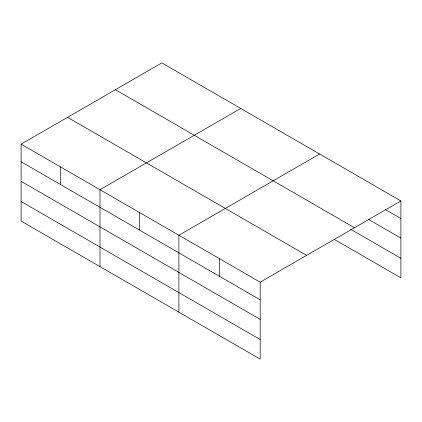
<?xml version="1.0" encoding="UTF-8"?>
<svg xmlns="http://www.w3.org/2000/svg" width="422" height="422" viewBox="0 0 422 422"><rect width="100%" height="100%" fill="white"/><g stroke="black" fill="none" stroke-linecap="round" stroke-linejoin="round"><path stroke-width="0.63" d="M21.1 144.15L260.174 282.176L260.174 359.101L21.1 221.07L21.1 144.15L161.826 62.899L400.9 200.93L400.9 277.85L334.293 239.395M240.719 108.449L99.993 189.7L99.993 266.62M319.618 153.998L178.886 235.249L178.886 312.169M260.174 282.176L400.9 200.93M385.096 209.417L400.9 218.543M368.158 219.213L400.9 238.113M115.385 89.712L354.459 227.743M350.661 229.273L400.9 258.28M67.541 117.337L306.615 255.363M21.1 161.763L260.174 299.789M21.1 181.333L260.174 319.359M21.1 201.5L260.174 339.525M219.53 258.712L219.53 276.326M139.439 212.472L139.439 230.085M60.546 166.922L60.546 184.535"/></g></svg>
